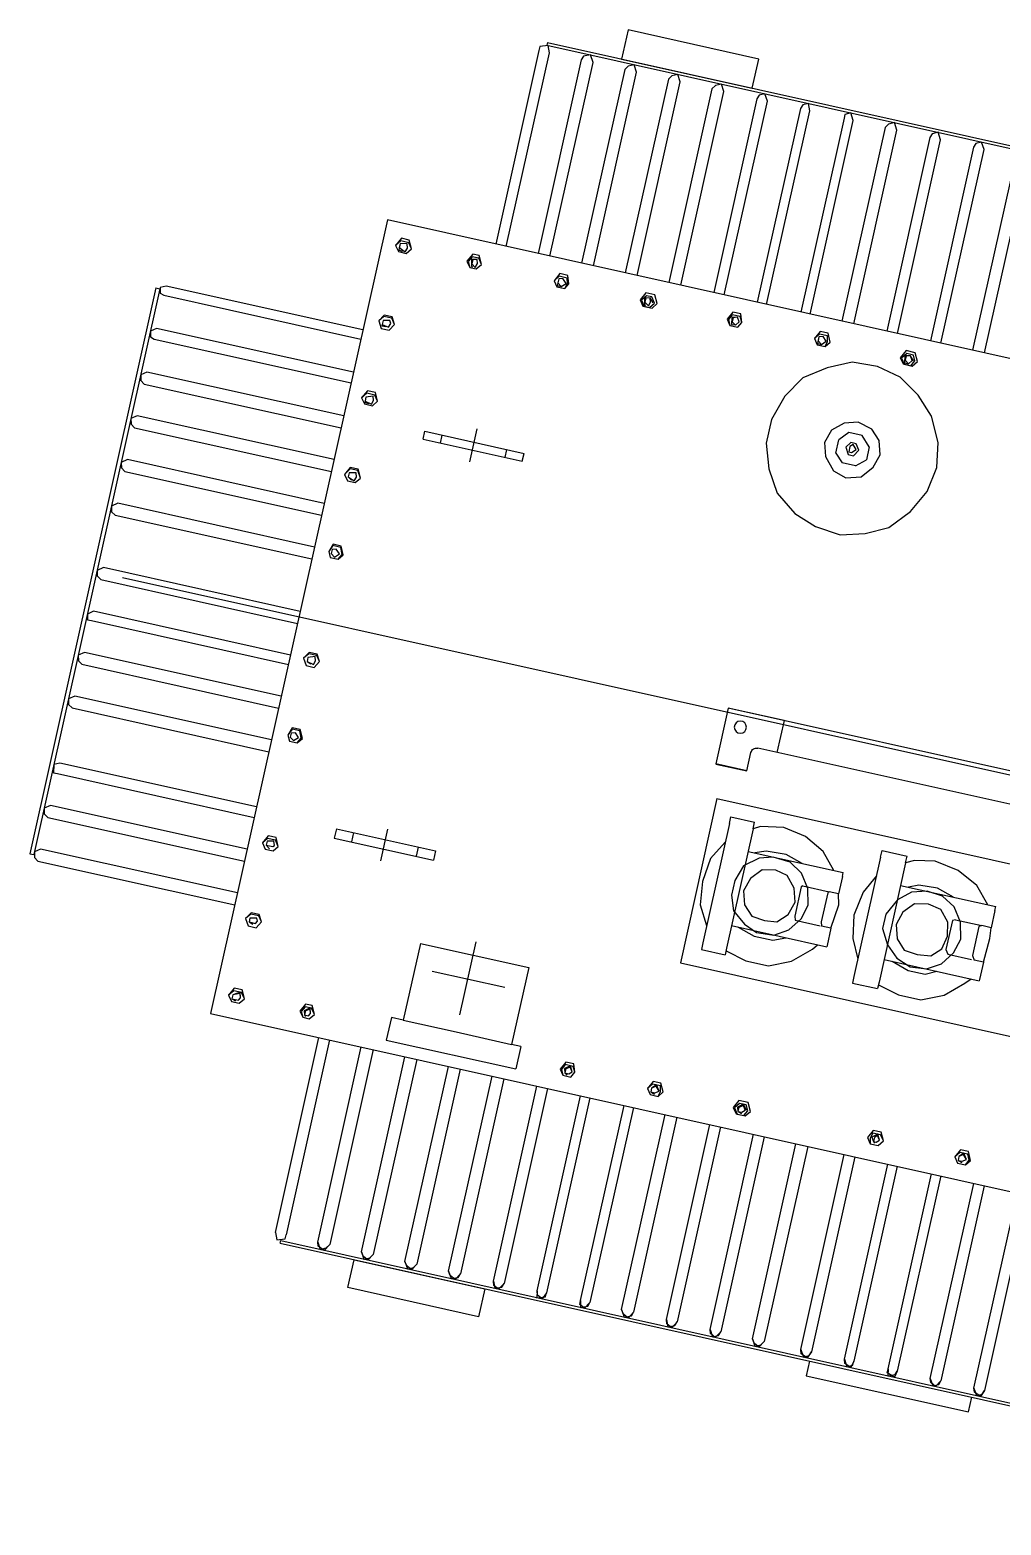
# Model space of a CAD drawing. Extents: x 5370511 to 5386565, y 1010429 to 1053793.
# Drawn here: x 5379775.049 to 5379775.904, y 1039452.362 to 1039453.679 of the extents above; entities that cross this region are included whole.
import ezdxf

# ---------------------------------------------------------------- set-up
doc = ezdxf.new("R2010")
doc.units = 0
doc.layers.get('0').update_dxf_attribs({"linetype": 'CONTINUOUS'})
doc.layers.add('ГП_сооружения', color=7, linetype='CONTINUOUS')
doc.layers.add('ЭС (тонкий)', color=7, linetype='CONTINUOUS', lineweight=25)

# ---------------------------------------------------------------- blocks, each defined once
blk = doc.blocks.new('A$C277B5DBA')
for p, q in [((0, 33.865), (0, -1.151)), ((-0.072, 10.954), (-0.072, 22.954)), ((-0.072, 22.954), (0.936, 22.954)), ((-0.072, 22.954), (0.936, 22.954)), ((-0.072, 22.954), (0.936, 22.954)), ((-0.072, 22.954), (0.936, 22.954)), ((-0.072, 22.954), (0.936, 22.954)), ((-0.072, 22.954), (0.936, 22.954)), ((-0.072, 21.946), (-0.072, 22.954)), ((-0.072, 22.954), (0.936, 22.954)), ((-0.072, 22.954), (0.936, 22.954)), ((-0.072, 22.954), (0.936, 22.954)), ((-0.072, 22.954), (0.936, 22.954)), ((-0.072, 22.954), (0.936, 22.954)), ((-0.072, 22.954), (0.936, 22.954)), ((0.936, 22.392), (0.936, 22.954)), ((0.938, 22.954), (0.938, 22.392)), ((0.936, 22.392), (0.604, 22.392)), ((0.504, 11.962), (0.504, 22.292)), ((-0.072, 21.946), (0.504, 21.946))]:
    blk.add_line(p, q)
for points in [[(-5.177, 34.233), (-5.129, 34.329)], [(-5.129, 34.329), (-5.034, 34.305)], [(-5.106, 34.4), (5.106, 34.4)], [(-5.106, 34.4), (-5.106, 34.329)], [(-5.106, 34.329), (5.106, 34.329)], [(-5.034, 34.305), (-5.01, 34.233)], [(-4.412, 34.233), (-4.341, 34.329)], [(-4.341, 34.329), (-4.245, 34.305)], [(-4.245, 34.305), (-4.221, 34.233)], [(-3.623, 34.233), (-3.552, 34.329)], [(-3.552, 34.329), (-3.456, 34.305)], [(-3.456, 34.305), (-3.408, 34.233)], [(-2.835, 34.233), (-2.763, 34.329)], [(-2.763, 34.329), (-2.667, 34.305)], [(-2.667, 34.305), (-2.619, 34.233)], [(-2.046, 34.233), (-1.974, 34.329)], [(-1.974, 34.329), (-1.878, 34.305)], [(-1.878, 34.305), (-1.83, 34.233)], [(-1.257, 34.233), (-1.185, 34.329)], [(-1.185, 34.329), (-1.089, 34.305)], [(-1.089, 34.305), (-1.042, 34.233)], [(-0.096, 34.233), (-0.024, 34.329)], [(-0.024, 34.329), (0.072, 34.305)], [(0.072, 34.305), (0.12, 34.233)], [(0.693, 34.233), (0.765, 34.329)], [(0.765, 34.329), (0.861, 34.305)], [(0.861, 34.305), (0.861, 34.233)], [(1.434, 34.233), (1.506, 34.329)], [(1.506, 34.329), (1.602, 34.305)], [(1.602, 34.305), (1.65, 34.233)], [(2.223, 34.233), (2.295, 34.329)], [(2.295, 34.329), (2.391, 34.305)], [(2.391, 34.305), (2.438, 34.233)], [(3.432, 34.233), (3.48, 34.329)], [(3.48, 34.329), (3.623, 34.305)], [(3.623, 34.305), (3.623, 34.233)], [(4.197, 34.233), (4.269, 34.329)], [(4.269, 34.329), (4.364, 34.305)], [(4.364, 34.305), (4.412, 34.233)], [(4.986, 34.233), (5.058, 34.329)], [(5.058, 34.329), (5.153, 34.305)], [(5.106, 34.4), (5.106, 34.329)], [(5.153, 34.305), (5.201, 34.233)], [(-5.177, 30.681), (-5.177, 34.233)], [(-5.01, 34.233), (-5.01, 30.681)], [(-4.412, 30.681), (-4.412, 34.233)], [(-4.221, 34.233), (-4.221, 30.681)], [(-3.623, 30.681), (-3.623, 34.233)], [(-3.408, 34.233), (-3.408, 30.681)], [(-2.835, 30.681), (-2.835, 34.233)], [(-2.619, 34.233), (-2.619, 30.681)], [(-2.046, 30.681), (-2.046, 34.233)], [(-1.83, 34.233), (-1.83, 30.681)], [(-1.257, 30.681), (-1.257, 34.233)], [(-1.042, 34.233), (-1.042, 30.681)], [(-0.096, 30.681), (-0.096, 34.233)], [(0.12, 34.233), (0.12, 30.681)], [(0.693, 30.681), (0.693, 34.233)], [(0.861, 34.233), (0.861, 30.681)], [(1.434, 30.681), (1.434, 34.233)], [(1.65, 34.233), (1.65, 30.681)], [(2.223, 30.681), (2.223, 34.233)], [(2.438, 34.233), (2.438, 30.681)], [(3.432, 30.681), (3.432, 34.233)], [(3.623, 34.233), (3.623, 30.681)], [(4.197, 30.681), (4.197, 34.233)], [(4.412, 34.233), (4.412, 30.681)], [(4.986, 30.681), (4.986, 34.233)], [(5.201, 34.233), (5.201, 30.681)], [(-7.161, 3.716), (-7.161, 30.681)], [(-7.161, 30.681), (7.161, 30.681)], [(7.161, 30.681), (7.161, 3.716)], [(-6.899, 30.371), (-6.755, 30.443)], [(-6.899, 30.228), (-6.899, 30.371)], [(-6.851, 30.371), (-6.755, 30.443)], [(-6.851, 30.228), (-6.851, 30.371)], [(-6.827, 30.252), (-6.803, 30.371)], [(-6.827, 30.252), (-6.803, 30.371)], [(-6.803, 30.371), (-6.731, 30.371)], [(-6.803, 30.371), (-6.683, 30.371)], [(-6.755, 30.443), (-6.659, 30.371)], [(-6.755, 30.443), (-6.659, 30.371)], [(-6.731, 30.371), (-6.683, 30.252)], [(-6.683, 30.371), (-6.683, 30.3)], [(-6.659, 30.371), (-6.659, 30.228)], [(-6.659, 30.371), (-6.659, 30.228)], [(-5.512, 30.371), (-5.392, 30.443)], [(-5.512, 30.228), (-5.512, 30.371)], [(-5.488, 30.371), (-5.392, 30.443)], [(-5.488, 30.228), (-5.488, 30.371)], [(-5.44, 30.252), (-5.416, 30.371)], [(-5.44, 30.252), (-5.416, 30.371)], [(-5.416, 30.371), (-5.345, 30.371)], [(-5.416, 30.371), (-5.321, 30.371)], [(-5.392, 30.443), (-5.273, 30.371)], [(-5.392, 30.443), (-5.273, 30.371)], [(-5.345, 30.371), (-5.321, 30.252)], [(-5.321, 30.371), (-5.321, 30.3)], [(-5.273, 30.371), (-5.273, 30.228)], [(-5.273, 30.371), (-5.273, 30.228)], [(-4.149, 30.371), (-4.006, 30.443)], [(-4.149, 30.228), (-4.149, 30.371)], [(-4.102, 30.371), (-4.006, 30.443)], [(-4.102, 30.228), (-4.102, 30.371)], [(-4.078, 30.252), (-4.03, 30.371)], [(-4.078, 30.252), (-4.03, 30.371)], [(-4.03, 30.371), (-3.958, 30.371)], [(-4.03, 30.371), (-3.934, 30.371)], [(-4.006, 30.443), (-3.91, 30.371)], [(-4.006, 30.443), (-3.91, 30.371)], [(-3.958, 30.371), (-3.934, 30.252)], [(-3.934, 30.371), (-3.934, 30.3)], [(-3.91, 30.371), (-3.91, 30.228)], [(-3.91, 30.371), (-3.91, 30.228)], [(-2.763, 30.371), (-2.619, 30.443)], [(-2.763, 30.228), (-2.763, 30.371)], [(-2.739, 30.371), (-2.619, 30.443)], [(-2.739, 30.228), (-2.739, 30.371)], [(-2.691, 30.252), (-2.667, 30.371)], [(-2.691, 30.252), (-2.667, 30.371)], [(-2.667, 30.371), (-2.595, 30.371)], [(-2.667, 30.371), (-2.595, 30.371)], [(-2.619, 30.443), (-2.524, 30.371)], [(-2.619, 30.443), (-2.524, 30.371)], [(-2.595, 30.371), (-2.548, 30.252)], [(-2.595, 30.371), (-2.548, 30.3)], [(-2.524, 30.371), (-2.524, 30.228)], [(-2.524, 30.371), (-2.524, 30.228)], [(-1.376, 30.371), (-1.233, 30.419)], [(-1.376, 30.228), (-1.376, 30.371)], [(-1.352, 30.371), (-1.233, 30.419)], [(-1.352, 30.228), (-1.352, 30.371)], [(-1.305, 30.3), (-1.281, 30.371)], [(-1.305, 30.3), (-1.281, 30.371)], [(-1.233, 30.228), (-1.305, 30.3)], [(-1.233, 30.228), (-1.305, 30.3)], [(-1.281, 30.371), (-1.209, 30.371)], [(-1.281, 30.371), (-1.209, 30.371)], [(-1.233, 30.419), (-1.137, 30.371)], [(-1.233, 30.419), (-1.137, 30.371)], [(-1.161, 30.3), (-1.233, 30.228)], [(-1.209, 30.371), (-1.161, 30.3)], [(-1.209, 30.371), (-1.161, 30.3)], [(-1.137, 30.371), (-1.137, 30.228)], [(-1.137, 30.371), (-1.137, 30.228)], [(0.574, 30.371), (0.693, 30.443)], [(0.574, 30.228), (0.574, 30.371)], [(0.598, 30.371), (0.693, 30.443)], [(0.598, 30.228), (0.598, 30.371)], [(0.622, 30.252), (0.669, 30.371)], [(0.622, 30.252), (0.669, 30.371)], [(0.669, 30.371), (0.741, 30.371)], [(0.669, 30.371), (0.741, 30.371)], [(0.693, 30.443), (0.813, 30.371)], [(0.693, 30.443), (0.813, 30.371)], [(0.741, 30.371), (0.765, 30.252)], [(0.741, 30.371), (0.765, 30.3)], [(0.813, 30.371), (0.813, 30.228)], [(0.813, 30.371), (0.813, 30.228)], [(1.936, 30.371), (2.08, 30.419)], [(1.936, 30.228), (1.936, 30.371)], [(1.96, 30.371), (2.08, 30.419)], [(1.96, 30.228), (1.96, 30.371)], [(2.008, 30.3), (2.032, 30.371)], [(2.008, 30.3), (2.032, 30.371)], [(2.08, 30.228), (2.008, 30.3)], [(2.08, 30.228), (2.008, 30.3)], [(2.032, 30.371), (2.104, 30.371)], [(2.032, 30.371), (2.104, 30.371)], [(2.08, 30.419), (2.175, 30.371)], [(2.08, 30.419), (2.175, 30.371)], [(2.152, 30.3), (2.08, 30.228)], [(2.104, 30.371), (2.152, 30.3)], [(2.104, 30.371), (2.152, 30.3)], [(2.175, 30.371), (2.175, 30.228)], [(2.175, 30.371), (2.175, 30.228)], [(3.886, 30.371), (4.03, 30.443)], [(3.886, 30.228), (3.886, 30.371)], [(3.934, 30.371), (4.03, 30.443)], [(3.934, 30.228), (3.934, 30.371)], [(3.958, 30.252), (3.982, 30.371)], [(3.958, 30.252), (3.982, 30.371)], [(3.982, 30.371), (4.054, 30.371)], [(3.982, 30.371), (4.054, 30.371)], [(4.03, 30.443), (4.125, 30.371)], [(4.03, 30.443), (4.125, 30.371)], [(4.054, 30.371), (4.054, 30.252)], [(4.054, 30.371), (4.102, 30.3)], [(4.125, 30.371), (4.125, 30.228)], [(4.125, 30.371), (4.125, 30.228)], [(5.273, 30.371), (5.392, 30.443)], [(5.273, 30.228), (5.273, 30.371)], [(5.297, 30.371), (5.392, 30.443)], [(5.297, 30.228), (5.297, 30.371)], [(5.345, 30.252), (5.369, 30.371)], [(5.345, 30.252), (5.369, 30.371)], [(5.369, 30.371), (5.44, 30.371)], [(5.369, 30.371), (5.44, 30.371)], [(5.392, 30.443), (5.512, 30.371)], [(5.392, 30.443), (5.512, 30.371)], [(5.44, 30.371), (5.44, 30.252)], [(5.44, 30.371), (5.464, 30.3)], [(5.512, 30.371), (5.512, 30.228)], [(5.512, 30.371), (5.512, 30.228)], [(6.636, 30.371), (6.779, 30.443)], [(6.636, 30.228), (6.636, 30.371)], [(6.683, 30.371), (6.779, 30.443)], [(6.683, 30.228), (6.683, 30.371)], [(6.683, 30.252), (6.755, 30.371)], [(6.707, 30.252), (6.755, 30.371)], [(6.755, 30.371), (6.827, 30.371)], [(6.755, 30.371), (6.827, 30.371)], [(6.779, 30.443), (6.875, 30.371)], [(6.779, 30.443), (6.875, 30.371)], [(6.827, 30.371), (6.827, 30.252)], [(6.827, 30.371), (6.851, 30.3)], [(6.875, 30.371), (6.875, 30.228)], [(6.875, 30.371), (6.875, 30.228)], [(-6.755, 30.157), (-6.899, 30.228)], [(-6.755, 30.157), (-6.851, 30.228)], [(-6.755, 30.228), (-6.827, 30.252)], [(-6.755, 30.228), (-6.827, 30.252)], [(-6.683, 30.252), (-6.755, 30.228)], [(-6.659, 30.228), (-6.755, 30.157)], [(-6.659, 30.228), (-6.755, 30.157)], [(-5.392, 30.157), (-5.512, 30.228)], [(-5.392, 30.157), (-5.488, 30.228)], [(-5.392, 30.228), (-5.44, 30.252)], [(-5.392, 30.228), (-5.44, 30.252)], [(-5.321, 30.252), (-5.392, 30.228)], [(-5.273, 30.228), (-5.392, 30.157)], [(-5.273, 30.228), (-5.392, 30.157)], [(-4.006, 30.157), (-4.149, 30.228)], [(-4.006, 30.157), (-4.102, 30.228)], [(-4.006, 30.228), (-4.078, 30.252)], [(-4.006, 30.228), (-4.078, 30.252)], [(-3.934, 30.252), (-4.006, 30.228)], [(-3.91, 30.228), (-4.006, 30.157)], [(-3.91, 30.228), (-4.006, 30.157)], [(-2.619, 30.157), (-2.763, 30.228)], [(-2.619, 30.157), (-2.739, 30.228)], [(-2.619, 30.228), (-2.691, 30.252)], [(-2.619, 30.228), (-2.691, 30.252)], [(-2.548, 30.252), (-2.619, 30.228)], [(-2.524, 30.228), (-2.619, 30.157)], [(-2.524, 30.228), (-2.619, 30.157)], [(-1.233, 30.157), (-1.376, 30.228)], [(-1.233, 30.18), (-1.352, 30.228)], [(-1.137, 30.228), (-1.233, 30.18)], [(-1.137, 30.228), (-1.233, 30.157)], [(0.693, 30.157), (0.574, 30.228)], [(0.693, 30.157), (0.598, 30.228)], [(0.693, 30.228), (0.622, 30.252)], [(0.693, 30.228), (0.622, 30.252)], [(0.765, 30.252), (0.693, 30.228)], [(0.813, 30.228), (0.693, 30.157)], [(0.813, 30.228), (0.693, 30.157)], [(2.08, 30.157), (1.936, 30.228)], [(2.08, 30.18), (1.96, 30.228)], [(2.175, 30.228), (2.08, 30.18)], [(2.175, 30.228), (2.08, 30.157)], [(4.03, 30.157), (3.886, 30.228)], [(4.03, 30.157), (3.934, 30.228)], [(4.03, 30.228), (3.958, 30.252)], [(4.03, 30.228), (3.958, 30.252)], [(4.054, 30.252), (4.03, 30.228)], [(4.125, 30.228), (4.03, 30.157)], [(4.125, 30.228), (4.03, 30.157)], [(5.392, 30.157), (5.273, 30.228)], [(5.392, 30.157), (5.297, 30.228)], [(5.392, 30.228), (5.345, 30.252)], [(5.392, 30.228), (5.345, 30.252)], [(5.44, 30.252), (5.392, 30.228)], [(5.512, 30.228), (5.392, 30.157)], [(5.512, 30.228), (5.392, 30.157)], [(6.779, 30.157), (6.636, 30.228)], [(6.779, 30.228), (6.683, 30.252)], [(6.779, 30.157), (6.683, 30.228)], [(6.779, 30.228), (6.707, 30.252)], [(6.827, 30.252), (6.779, 30.228)], [(6.875, 30.228), (6.779, 30.157)], [(6.875, 30.228), (6.779, 30.157)], [(-6.899, 29.084), (-6.755, 29.156)], [(-6.899, 28.965), (-6.899, 29.084)], [(-6.851, 29.084), (-6.755, 29.132)], [(-6.851, 28.965), (-6.851, 29.084)], [(-6.827, 28.989), (-6.803, 29.084)], [(-6.827, 28.989), (-6.803, 29.06)], [(-6.755, 28.965), (-6.827, 28.989)], [(-6.755, 28.965), (-6.827, 28.989)], [(-6.803, 29.084), (-6.683, 29.06)], [(-6.803, 29.06), (-6.731, 29.06)], [(-6.755, 29.156), (-6.659, 29.084)], [(-6.755, 29.132), (-6.659, 29.084)], [(-6.683, 28.989), (-6.755, 28.965)], [(-6.731, 29.06), (-6.683, 28.989)], [(-6.683, 29.06), (-6.683, 29.036)], [(-6.659, 29.084), (-6.659, 28.965)], [(-6.659, 29.084), (-6.659, 28.965)], [(-3.671, 29.227), (-3.671, 27.439)], [(-3.528, 29.227), (-3.671, 29.227)], [(-3.528, 29.227), (-3.528, 27.439)], [(3.504, 29.227), (3.504, 27.439)], [(3.504, 29.227), (3.671, 29.227)], [(3.671, 29.227), (3.671, 27.439)], [(6.636, 29.084), (6.779, 29.156)], [(6.636, 28.965), (6.636, 29.084)], [(6.683, 29.084), (6.779, 29.132)], [(6.683, 28.965), (6.683, 29.084)], [(6.683, 28.989), (6.755, 29.084)], [(6.779, 28.965), (6.683, 28.989)], [(6.707, 28.989), (6.755, 29.06)], [(6.779, 28.965), (6.707, 28.989)], [(6.755, 29.084), (6.827, 29.06)], [(6.755, 29.06), (6.827, 29.06)], [(6.779, 29.156), (6.875, 29.084)], [(6.779, 29.132), (6.875, 29.084)], [(6.827, 28.989), (6.779, 28.965)], [(6.827, 29.06), (6.827, 28.989)], [(6.827, 29.06), (6.851, 29.036)], [(6.875, 29.084), (6.875, 28.965)], [(6.875, 29.084), (6.875, 28.965)], [(-10.776, 28.584), (-10.728, 28.727)], [(-10.728, 28.727), (-10.657, 28.727)], [(-10.657, 28.727), (-7.161, 28.727)], [(-6.755, 28.893), (-6.899, 28.965)], [(-6.755, 28.893), (-6.851, 28.965)], [(-6.659, 28.965), (-6.755, 28.893)], [(-6.659, 28.965), (-6.755, 28.893)], [(-3.528, 28.917), (-3.671, 28.917)], [(3.504, 28.917), (3.671, 28.917)], [(6.779, 28.893), (6.636, 28.965)], [(6.779, 28.893), (6.683, 28.965)], [(6.875, 28.965), (6.779, 28.893)], [(6.875, 28.965), (6.779, 28.893)], [(10.681, 28.727), (7.161, 28.727)], [(10.681, 28.727), (10.8, 28.679)], [(-10.824, 28.607), (-10.824, 5.766)], [(-10.824, 28.607), (-10.776, 28.607)], [(-10.776, 28.607), (-10.776, 5.766)], [(-10.657, 28.536), (-10.776, 28.584)], [(-7.161, 28.536), (-10.657, 28.536)], [(7.161, 28.536), (10.681, 28.536)], [(10.752, 28.536), (10.681, 28.536)], [(10.8, 28.679), (10.752, 28.536)], [(10.8, 28.607), (10.8, 5.766)], [(10.848, 28.607), (10.8, 28.607)], [(10.848, 28.607), (10.848, 5.766)], [(-3.91, 28.345), (-3.313, 28.345)], [(3.313, 28.345), (3.886, 28.345)], [(-10.776, 27.821), (-10.728, 27.94)], [(-10.728, 27.94), (-10.657, 27.964)], [(-10.657, 27.964), (-7.161, 27.964)], [(10.681, 27.964), (7.161, 27.964)], [(10.681, 27.964), (10.8, 27.892)], [(10.752, 27.94), (10.681, 27.964)], [(10.8, 27.821), (10.752, 27.94)], [(-10.657, 27.749), (-10.776, 27.821)], [(-7.161, 27.749), (-10.657, 27.749)], [(-3.528, 27.749), (-3.671, 27.749)], [(3.504, 27.749), (3.671, 27.749)], [(7.161, 27.749), (10.681, 27.749)], [(10.681, 27.749), (10.8, 27.821)], [(10.752, 27.797), (10.681, 27.749)], [(10.8, 27.892), (10.752, 27.797)], [(-6.899, 27.511), (-6.755, 27.582)], [(-6.899, 27.368), (-6.899, 27.511)], [(-6.851, 27.511), (-6.755, 27.582)], [(-6.851, 27.368), (-6.851, 27.511)], [(-6.827, 27.439), (-6.803, 27.511)], [(-6.827, 27.439), (-6.803, 27.511)], [(-6.755, 27.368), (-6.827, 27.439)], [(-6.755, 27.368), (-6.827, 27.439)], [(-6.803, 27.511), (-6.731, 27.511)], [(-6.803, 27.511), (-6.683, 27.511)], [(-6.755, 27.582), (-6.659, 27.511)], [(-6.755, 27.582), (-6.659, 27.511)], [(-6.683, 27.439), (-6.755, 27.368)], [(-6.731, 27.511), (-6.683, 27.439)], [(-6.683, 27.511), (-6.683, 27.439)], [(-6.659, 27.511), (-6.659, 27.368)], [(-6.659, 27.511), (-6.659, 27.368)], [(-3.528, 27.439), (-3.671, 27.439)], [(3.504, 27.439), (3.671, 27.439)], [(6.54, 27.344), (6.54, 27.559)], [(6.54, 27.559), (6.946, 27.559)], [(6.946, 27.559), (6.946, 25.223)], [(-11.35, 24.913), (-11.35, 27.273)], [(-11.35, 27.273), (-10.824, 27.273)], [(-10.824, 27.273), (-10.824, 24.913)], [(-10.728, 27.13), (-10.657, 27.177)], [(-10.657, 27.177), (-7.161, 27.177)], [(-6.755, 27.32), (-6.899, 27.368)], [(-6.755, 27.344), (-6.851, 27.368)], [(-6.659, 27.368), (-6.755, 27.344)], [(-6.659, 27.368), (-6.755, 27.32)], [(5.153, 27.344), (6.54, 27.344)], [(5.153, 27.344), (5.153, 26.391)], [(6.54, 27.344), (6.54, 26.391)], [(10.681, 27.177), (7.161, 27.177)], [(10.681, 27.177), (10.8, 27.106)], [(10.752, 27.13), (10.681, 27.177)], [(10.848, 27.273), (10.848, 24.913)], [(11.35, 27.273), (10.848, 27.273)], [(11.35, 24.913), (11.35, 27.273)], [(-10.776, 27.034), (-10.728, 27.13)], [(-10.657, 26.963), (-10.776, 27.034)], [(-7.161, 26.963), (-10.657, 26.963)], [(5.584, 27.034), (5.584, 25.723)], [(7.161, 26.963), (10.681, 26.963)], [(10.681, 26.963), (10.8, 27.034)], [(10.752, 27.01), (10.681, 26.963)], [(10.8, 27.034), (10.752, 27.13)], [(10.8, 27.106), (10.752, 27.01)], [(-10.776, 26.248), (-10.728, 26.343)], [(-10.728, 26.343), (-10.657, 26.391)], [(-10.657, 26.391), (-7.161, 26.391)], [(6.229, 26.391), (4.914, 26.391)], [(5.153, 26.391), (5.153, 25.39)], [(6.54, 26.391), (6.54, 25.39)], [(10.681, 26.391), (7.161, 26.391)], [(10.681, 26.391), (10.8, 26.319)], [(10.752, 26.343), (10.681, 26.391)], [(10.8, 26.248), (10.752, 26.343)], [(-10.657, 26.176), (-10.776, 26.248)], [(-7.161, 26.176), (-10.657, 26.176)], [(7.161, 26.176), (10.681, 26.176)], [(10.681, 26.176), (10.8, 26.248)], [(10.752, 26.224), (10.681, 26.176)], [(10.8, 26.319), (10.752, 26.224)], [(-6.899, 25.962), (-6.755, 26.033)], [(-6.899, 25.795), (-6.899, 25.962)], [(-6.851, 25.938), (-6.755, 26.009)], [(-6.851, 25.843), (-6.851, 25.938)], [(-6.755, 25.771), (-6.851, 25.843)], [(-6.827, 25.866), (-6.803, 25.962)], [(-6.827, 25.866), (-6.803, 25.938)], [(-6.755, 25.843), (-6.827, 25.866)], [(-6.755, 25.795), (-6.827, 25.866)], [(-6.803, 25.962), (-6.683, 25.938)], [(-6.803, 25.938), (-6.731, 25.938)], [(-6.755, 26.033), (-6.659, 25.962)], [(-6.755, 26.009), (-6.659, 25.938)], [(-6.683, 25.866), (-6.755, 25.843)], [(-6.659, 25.843), (-6.755, 25.771)], [(-6.731, 25.938), (-6.683, 25.866)], [(-6.683, 25.938), (-6.683, 25.914)], [(-6.659, 25.962), (-6.659, 25.795)], [(-6.659, 25.938), (-6.659, 25.843)], [(-10.776, 25.461), (-10.728, 25.557)], [(-10.728, 25.557), (-10.657, 25.604)], [(-10.657, 25.604), (-7.161, 25.604)], [(-6.755, 25.723), (-6.899, 25.795)], [(-6.659, 25.795), (-6.755, 25.723)], [(10.681, 25.604), (7.161, 25.604)], [(10.681, 25.604), (10.8, 25.533)], [(10.752, 25.557), (10.681, 25.604)], [(10.8, 25.461), (10.752, 25.557)], [(-10.657, 25.39), (-10.776, 25.461)], [(-7.161, 25.39), (-10.657, 25.39)], [(5.153, 25.39), (6.54, 25.39)], [(6.54, 25.223), (6.54, 25.39)], [(7.161, 25.39), (10.681, 25.39)], [(10.681, 25.39), (10.8, 25.461)], [(10.752, 25.414), (10.681, 25.39)], [(10.8, 25.533), (10.752, 25.414)], [(6.54, 25.223), (6.946, 25.223)], [(-10.824, 24.913), (-11.35, 24.913)], [(-10.776, 24.675), (-10.728, 24.77)], [(-10.728, 24.77), (-10.657, 24.794)], [(-10.657, 24.794), (-7.161, 24.794)], [(10.681, 24.794), (7.161, 24.794)], [(10.681, 24.794), (10.8, 24.746)], [(10.752, 24.77), (10.681, 24.794)], [(10.8, 24.675), (10.752, 24.77)], [(10.848, 24.913), (11.35, 24.913)], [(-10.657, 24.603), (-10.776, 24.675)], [(-7.161, 24.603), (-10.657, 24.603)], [(7.161, 24.603), (10.681, 24.603)], [(10.681, 24.603), (10.8, 24.675)], [(10.752, 24.627), (10.681, 24.603)], [(10.8, 24.746), (10.752, 24.627)], [(-6.899, 24.389), (-6.755, 24.46)], [(-6.899, 24.246), (-6.899, 24.389)], [(-6.755, 24.198), (-6.899, 24.246)], [(-6.851, 24.389), (-6.755, 24.436)], [(-6.851, 24.246), (-6.851, 24.389)], [(-6.755, 24.198), (-6.851, 24.246)], [(-6.827, 24.293), (-6.803, 24.389)], [(-6.827, 24.293), (-6.803, 24.365)], [(-6.755, 24.246), (-6.827, 24.293)], [(-6.755, 24.246), (-6.827, 24.293)], [(-6.803, 24.389), (-6.683, 24.365)], [(-6.803, 24.365), (-6.731, 24.365)], [(-6.755, 24.46), (-6.659, 24.389)], [(-6.755, 24.436), (-6.659, 24.389)], [(-6.683, 24.293), (-6.755, 24.246)], [(-6.659, 24.246), (-6.755, 24.198)], [(-6.659, 24.246), (-6.755, 24.198)], [(-6.731, 24.365), (-6.683, 24.293)], [(-6.683, 24.365), (-6.683, 24.317)], [(-6.659, 24.389), (-6.659, 24.246)], [(-6.659, 24.389), (-6.659, 24.246)], [(6.636, 24.389), (6.779, 24.46)], [(6.636, 24.246), (6.636, 24.389)], [(6.779, 24.198), (6.636, 24.246)], [(6.683, 24.389), (6.779, 24.436)], [(6.683, 24.246), (6.683, 24.389)], [(6.683, 24.293), (6.755, 24.389)], [(6.779, 24.246), (6.683, 24.293)], [(6.779, 24.198), (6.683, 24.246)], [(6.707, 24.293), (6.755, 24.365)], [(6.779, 24.246), (6.707, 24.293)], [(6.755, 24.389), (6.827, 24.365)], [(6.755, 24.365), (6.827, 24.365)], [(6.779, 24.46), (6.875, 24.389)], [(6.779, 24.436), (6.875, 24.389)], [(6.827, 24.293), (6.779, 24.246)], [(6.875, 24.246), (6.779, 24.198)], [(6.875, 24.246), (6.779, 24.198)], [(6.827, 24.365), (6.827, 24.293)], [(6.827, 24.365), (6.851, 24.317)], [(6.875, 24.389), (6.875, 24.246)], [(6.875, 24.389), (6.875, 24.246)], [(-10.776, 23.888), (-10.728, 23.983)], [(-10.728, 23.983), (-10.657, 24.007)], [(-10.657, 24.007), (-7.161, 24.007)], [(10.681, 24.007), (7.161, 24.007)], [(10.681, 24.007), (10.8, 23.983)], [(10.752, 23.983), (10.681, 24.007)], [(10.8, 23.983), (10.752, 23.84)], [(10.8, 23.888), (10.752, 23.983)], [(-10.657, 23.84), (-10.776, 23.888)], [(-7.161, 23.84), (-10.657, 23.84)], [(7.161, 23.84), (10.681, 23.84)], [(10.681, 23.84), (10.8, 23.888)], [(10.752, 23.84), (10.681, 23.84)], [(-10.776, 23.125), (-10.728, 23.221)], [(-10.728, 23.221), (-10.657, 23.221)], [(-10.657, 23.221), (-7.161, 23.221)], [(-5.655, 23.173), (-5.201, 23.316)], [(-5.201, 23.316), (-4.771, 23.316)], [(-4.771, 23.316), (-4.341, 23.173)], [(10.681, 23.221), (7.161, 23.221)], [(10.681, 23.221), (10.8, 23.197)], [(10.752, 23.221), (10.681, 23.221)], [(10.8, 23.125), (10.752, 23.221)], [(10.8, 23.197), (10.752, 23.078)], [(-10.657, 23.054), (-10.776, 23.125)], [(-7.161, 23.054), (-10.657, 23.054)], [(-6.301, 22.553), (-6.038, 22.935)], [(-6.038, 22.935), (-5.655, 23.173)], [(-4.341, 23.173), (-3.958, 22.935)], [(-3.958, 22.935), (-3.671, 22.553)], [(7.161, 23.054), (10.681, 23.054)], [(10.681, 23.054), (10.8, 23.125)], [(10.752, 23.078), (10.681, 23.054)], [(-6.899, 22.816), (-6.755, 22.887)], [(-6.899, 22.673), (-6.899, 22.816)], [(-6.755, 22.601), (-6.899, 22.673)], [(-6.851, 22.816), (-6.755, 22.887)], [(-6.851, 22.673), (-6.851, 22.816)], [(-6.755, 22.649), (-6.851, 22.673)], [(-6.827, 22.744), (-6.803, 22.816)], [(-6.827, 22.744), (-6.803, 22.816)], [(-6.755, 22.673), (-6.827, 22.744)], [(-6.755, 22.673), (-6.827, 22.744)], [(-6.803, 22.816), (-6.731, 22.816)], [(-6.803, 22.816), (-6.683, 22.816)], [(-6.755, 22.887), (-6.659, 22.816)], [(-6.755, 22.887), (-6.659, 22.816)], [(-6.683, 22.744), (-6.755, 22.673)], [(-6.659, 22.673), (-6.755, 22.649)], [(-6.659, 22.673), (-6.755, 22.601)], [(-6.731, 22.816), (-6.683, 22.744)], [(-6.683, 22.816), (-6.683, 22.744)], [(-6.659, 22.816), (-6.659, 22.673)], [(-6.659, 22.816), (-6.659, 22.673)], [(1.528, 22.801), (4.492, 22.801)], [(1.528, 22.801), (1.528, 11.599)], [(2.245, 22.491), (2.58, 22.682)], [(2.58, 22.682), (3.01, 22.729)], [(3.01, 22.729), (3.416, 22.682)], [(3.416, 22.682), (3.751, 22.491)], [(4.492, 22.801), (4.492, 11.599)], [(6.636, 22.816), (6.779, 22.887)], [(6.636, 22.673), (6.636, 22.816)], [(6.779, 22.601), (6.636, 22.673)], [(6.683, 22.816), (6.779, 22.887)], [(6.683, 22.673), (6.683, 22.816)], [(6.683, 22.744), (6.755, 22.816)], [(6.779, 22.673), (6.683, 22.744)], [(6.779, 22.649), (6.683, 22.673)], [(6.707, 22.744), (6.755, 22.816)], [(6.779, 22.673), (6.707, 22.744)], [(6.755, 22.816), (6.827, 22.816)], [(6.755, 22.816), (6.827, 22.816)], [(6.779, 22.887), (6.875, 22.816)], [(6.779, 22.887), (6.875, 22.816)], [(6.827, 22.744), (6.779, 22.673)], [(6.875, 22.673), (6.779, 22.649)], [(6.875, 22.673), (6.779, 22.601)], [(6.827, 22.816), (6.827, 22.744)], [(6.827, 22.816), (6.851, 22.744)], [(6.875, 22.816), (6.875, 22.673)], [(6.875, 22.816), (6.875, 22.673)], [(-10.776, 22.339), (-10.728, 22.434)], [(-10.728, 22.434), (-10.657, 22.482)], [(-10.657, 22.482), (-7.161, 22.482)], [(-6.492, 22.148), (-6.301, 22.553)], [(-3.671, 22.553), (-3.528, 22.148)], [(1.91, 22.491), (1.791, 22.491)], [(1.791, 22.491), (1.791, 22.062)], [(1.91, 22.491), (4.062, 22.491)], [(4.062, 22.491), (4.181, 22.491)], [(4.181, 22.491), (4.181, 22.062)], [(10.681, 22.482), (7.161, 22.482)], [(10.681, 22.482), (10.8, 22.41)], [(10.752, 22.434), (10.681, 22.482)], [(10.8, 22.339), (10.752, 22.434)], [(10.8, 22.41), (10.752, 22.291)], [(-10.657, 22.267), (-10.776, 22.339)], [(-7.161, 22.267), (-10.657, 22.267)], [(-6.516, 21.695), (-6.492, 22.148)], [(-5.416, 22.053), (-5.249, 22.244)], [(-5.249, 22.244), (-5.01, 22.315)], [(-5.01, 22.315), (-4.771, 22.244)], [(-4.771, 22.244), (-4.556, 22.053)], [(-3.528, 22.148), (-3.48, 21.695)], [(2.58, 22.086), (2.867, 22.181)], [(2.867, 22.181), (3.13, 22.181)], [(3.13, 22.181), (3.393, 22.086)], [(7.161, 22.267), (10.681, 22.267)], [(10.681, 22.267), (10.8, 22.339)], [(10.752, 22.291), (10.681, 22.267)], [(-5.488, 21.815), (-5.416, 22.053)], [(-5.273, 21.934), (-5.106, 22.077)], [(-5.273, 21.695), (-5.273, 21.934)], [(-4.867, 22.077), (-5.106, 22.077)], [(-5.106, 21.862), (-5.01, 21.934)], [(-5.01, 21.934), (-4.89, 21.862)], [(-4.867, 22.077), (-4.723, 21.934)], [(-4.723, 21.695), (-4.723, 21.934)], [(-4.556, 22.053), (-4.484, 21.815)], [(1.767, 21.538), (1.839, 21.943)], [(1.91, 22.062), (1.791, 22.062)], [(1.839, 21.943), (1.91, 22.062)], [(1.91, 22.062), (4.062, 22.062)], [(2.245, 21.752), (2.317, 21.943)], [(2.317, 22.062), (2.317, 20.346)], [(2.389, 21.847), (2.58, 22.086)], [(2.58, 21.752), (2.771, 21.919)], [(2.771, 21.919), (3.01, 21.99)], [(3.01, 21.99), (3.249, 21.919)], [(3.249, 21.919), (3.416, 21.752)], [(3.393, 22.086), (3.584, 21.847)], [(3.656, 22.062), (3.656, 20.346)], [(3.656, 21.943), (3.751, 21.633)], [(4.062, 22.062), (4.181, 22.062)], [(4.11, 22.062), (4.205, 21.681)], [(-10.776, 21.552), (-10.728, 21.648)], [(-10.728, 21.648), (-10.657, 21.672)], [(-10.657, 21.672), (-7.161, 21.672)], [(-6.42, 21.266), (-6.516, 21.695)], [(-5.416, 21.552), (-5.488, 21.815)], [(-5.106, 21.529), (-5.273, 21.695)], [(-5.106, 21.767), (-5.106, 21.862)], [(-5.01, 21.695), (-5.106, 21.767)], [(-5.082, 21.815), (-5.034, 21.862)], [(-5.01, 21.743), (-5.082, 21.815)], [(-5.034, 21.862), (-4.938, 21.862)], [(-4.938, 21.815), (-5.01, 21.743)], [(-4.89, 21.767), (-5.01, 21.695)], [(-4.938, 21.862), (-4.938, 21.815)], [(-4.89, 21.862), (-4.89, 21.767)], [(-4.723, 21.695), (-4.867, 21.529)], [(-4.484, 21.815), (-4.556, 21.552)], [(-3.48, 21.695), (-3.6, 21.266)], [(2.221, 21.395), (2.245, 21.752)], [(2.317, 21.609), (2.389, 21.847)], [(2.341, 21.299), (2.317, 21.609)], [(2.532, 21.514), (2.58, 21.752)], [(3.416, 21.752), (3.44, 21.514)], [(3.584, 21.847), (3.679, 21.609)], [(3.679, 21.609), (3.656, 21.299)], [(3.751, 21.633), (3.751, 21.299)], [(4.205, 21.681), (4.205, 21.275)], [(10.681, 21.672), (7.161, 21.672)], [(10.681, 21.672), (10.8, 21.624)], [(10.752, 21.648), (10.681, 21.672)], [(10.8, 21.552), (10.752, 21.648)], [(10.8, 21.624), (10.752, 21.505)], [(-10.657, 21.481), (-10.776, 21.552)], [(-7.161, 21.481), (-10.657, 21.481)], [(-6.899, 21.266), (-6.755, 21.338)], [(-6.755, 21.338), (-6.659, 21.266)], [(-5.249, 21.386), (-5.416, 21.552)], [(-5.01, 21.314), (-5.249, 21.386)], [(-5.106, 21.529), (-4.867, 21.529)], [(-4.771, 21.386), (-5.01, 21.314)], [(-4.556, 21.552), (-4.771, 21.386)], [(1.839, 21.132), (1.767, 21.538)], [(2.317, 21.085), (2.221, 21.395)], [(2.58, 21.299), (2.532, 21.514)], [(3.44, 21.514), (3.416, 21.299)], [(6.636, 21.266), (6.779, 21.338)], [(6.779, 21.338), (6.875, 21.266)], [(7.161, 21.481), (10.681, 21.481)], [(10.681, 21.481), (10.8, 21.552)], [(10.752, 21.505), (10.681, 21.481)], [(-6.899, 21.099), (-6.899, 21.266)], [(-6.755, 21.028), (-6.899, 21.099)], [(-6.851, 21.243), (-6.755, 21.314)], [(-6.851, 21.123), (-6.851, 21.243)], [(-6.755, 21.076), (-6.851, 21.123)], [(-6.827, 21.171), (-6.803, 21.266)], [(-6.827, 21.171), (-6.803, 21.243)], [(-6.755, 21.123), (-6.827, 21.171)], [(-6.755, 21.099), (-6.827, 21.171)], [(-6.803, 21.266), (-6.683, 21.243)], [(-6.803, 21.243), (-6.731, 21.243)], [(-6.755, 21.314), (-6.659, 21.243)], [(-6.683, 21.171), (-6.755, 21.123)], [(-6.659, 21.123), (-6.755, 21.076)], [(-6.659, 21.099), (-6.755, 21.028)], [(-6.731, 21.243), (-6.683, 21.171)], [(-6.683, 21.243), (-6.683, 21.171)], [(-6.659, 21.266), (-6.659, 21.099)], [(-6.659, 21.243), (-6.659, 21.123)], [(-6.181, 20.885), (-6.42, 21.266)], [(-3.6, 21.266), (-3.791, 20.885)], [(2.03, 20.775), (1.839, 21.132)], [(2.484, 21.061), (2.341, 21.299)], [(2.771, 21.132), (2.58, 21.299)], [(3.01, 21.061), (2.771, 21.132)], [(3.249, 21.132), (3.01, 21.061)], [(3.416, 21.299), (3.249, 21.132)], [(3.656, 21.299), (3.512, 21.061)], [(3.751, 21.299), (3.656, 21.085)], [(4.205, 21.275), (4.038, 20.894)], [(6.636, 21.099), (6.636, 21.266)], [(6.779, 21.028), (6.636, 21.099)], [(6.683, 21.243), (6.779, 21.314)], [(6.683, 21.171), (6.755, 21.266)], [(6.683, 21.123), (6.683, 21.243)], [(6.779, 21.099), (6.683, 21.171)], [(6.779, 21.076), (6.683, 21.123)], [(6.707, 21.171), (6.755, 21.243)], [(6.779, 21.123), (6.707, 21.171)], [(6.755, 21.266), (6.827, 21.243)], [(6.755, 21.243), (6.827, 21.243)], [(6.779, 21.314), (6.875, 21.243)], [(6.827, 21.171), (6.779, 21.123)], [(6.875, 21.123), (6.779, 21.076)], [(6.875, 21.099), (6.779, 21.028)], [(6.827, 21.243), (6.827, 21.171)], [(6.827, 21.243), (6.851, 21.171)], [(6.875, 21.266), (6.875, 21.099)], [(6.875, 21.243), (6.875, 21.123)], [(-10.776, 20.766), (-10.728, 20.861)], [(-10.728, 20.861), (-10.657, 20.885)], [(-10.657, 20.885), (-7.161, 20.885)], [(-5.871, 20.575), (-6.181, 20.885)], [(-3.791, 20.885), (-4.149, 20.575)], [(2.723, 20.894), (2.484, 21.061)], [(2.699, 20.989), (2.723, 21.013)], [(2.699, 20.989), (2.699, 20.513)], [(2.723, 21.013), (3.249, 21.013)], [(3.01, 20.823), (2.723, 20.894)], [(3.273, 20.894), (3.01, 20.823)], [(3.249, 21.013), (3.321, 20.989)], [(3.512, 21.061), (3.273, 20.894)], [(3.321, 20.989), (3.321, 20.536)], [(4.038, 20.894), (3.751, 20.584)], [(10.681, 20.885), (7.161, 20.885)], [(10.681, 20.885), (10.8, 20.813)], [(10.752, 20.861), (10.681, 20.885)], [(10.8, 20.766), (10.752, 20.861)], [(10.8, 20.813), (10.752, 20.718)], [(-10.657, 20.694), (-10.776, 20.766)], [(-7.161, 20.694), (-10.657, 20.694)], [(-5.44, 20.361), (-5.871, 20.575)], [(-4.149, 20.575), (-4.556, 20.361)], [(2.317, 20.513), (2.03, 20.775)], [(3.751, 20.584), (3.656, 20.513)], [(7.161, 20.694), (10.681, 20.694)], [(10.681, 20.694), (10.8, 20.766)], [(10.752, 20.718), (10.681, 20.694)], [(-5.01, 20.289), (-5.44, 20.361)], [(-4.556, 20.361), (-5.01, 20.289)], [(2.389, 20.346), (2.317, 20.346)], [(2.389, 20.346), (2.699, 20.346)], [(2.699, 20.513), (2.723, 20.536)], [(2.699, 20.346), (2.699, 20.513)], [(2.891, 20.298), (2.699, 20.346)], [(2.723, 20.536), (3.249, 20.536)], [(3.321, 20.346), (2.891, 20.298)], [(3.249, 20.536), (3.321, 20.513)], [(3.321, 20.346), (3.321, 20.513)], [(3.321, 20.346), (3.632, 20.346)], [(3.632, 20.346), (3.656, 20.346)], [(-10.657, 20.122), (-7.161, 20.122)], [(10.681, 20.122), (7.161, 20.122)], [(10.681, 20.122), (10.8, 20.051)], [(10.752, 20.075), (10.681, 20.122)], [(10.8, 19.979), (10.752, 20.075)], [(10.8, 20.051), (10.752, 19.955)], [(-7.161, 19.908), (-10.657, 19.908)], [(1.91, 19.764), (1.791, 19.764)], [(1.791, 19.764), (1.791, 19.311)], [(1.91, 19.764), (4.062, 19.764)], [(2.245, 19.764), (2.58, 19.93)], [(2.58, 19.93), (3.01, 20.002)], [(3.01, 20.002), (3.416, 19.93)], [(3.416, 19.93), (3.751, 19.764)], [(4.062, 19.764), (4.181, 19.764)], [(4.181, 19.764), (4.181, 19.311)], [(7.161, 19.908), (10.681, 19.908)], [(10.681, 19.908), (10.8, 19.979)], [(10.752, 19.955), (10.681, 19.908)], [(1.91, 19.311), (1.791, 19.311)], [(1.839, 19.168), (1.91, 19.311)], [(1.91, 19.311), (4.062, 19.311)], [(2.317, 19.311), (2.317, 17.595)], [(2.389, 19.096), (2.58, 19.311)], [(2.58, 19.311), (2.867, 19.454)], [(2.771, 19.168), (3.01, 19.239)], [(2.867, 19.454), (3.13, 19.454)], [(3.01, 19.239), (3.249, 19.168)], [(3.13, 19.454), (3.393, 19.311)], [(3.393, 19.311), (3.584, 19.096)], [(3.656, 19.311), (3.656, 17.595)], [(4.062, 19.311), (4.181, 19.311)], [(4.11, 19.311), (4.205, 18.929)], [(10.681, 19.248), (7.161, 19.248)], [(10.681, 19.248), (10.8, 19.177)], [(10.752, 19.225), (10.681, 19.248)], [(1.767, 18.81), (1.839, 19.168)], [(2.221, 18.667), (2.245, 19.001)], [(2.245, 19.001), (2.317, 19.168)], [(2.317, 18.834), (2.389, 19.096)], [(2.532, 18.763), (2.58, 19.001)], [(2.58, 19.001), (2.771, 19.168)], [(3.249, 19.168), (3.416, 19.001)], [(3.416, 19.001), (3.44, 18.763)], [(3.584, 19.096), (3.679, 18.834)], [(3.656, 19.168), (3.751, 18.858)], [(7.161, 19.058), (10.681, 19.058)], [(10.681, 19.058), (10.8, 19.105)], [(10.752, 19.082), (10.681, 19.058)], [(10.8, 19.105), (10.752, 19.225)], [(10.8, 19.177), (10.752, 19.082)], [(10.848, 19.058), (11.111, 19.058)], [(11.111, 19.058), (11.111, 16.126)], [(1.839, 18.381), (1.767, 18.81)], [(2.341, 18.548), (2.317, 18.834)], [(2.58, 18.524), (2.532, 18.763)], [(3.44, 18.763), (3.416, 18.524)], [(3.679, 18.834), (3.656, 18.548)], [(3.751, 18.858), (3.751, 18.548)], [(4.205, 18.929), (4.205, 18.524)], [(6.636, 18.843), (6.779, 18.915)], [(6.636, 18.7), (6.636, 18.843)], [(6.683, 18.843), (6.779, 18.867)], [(6.683, 18.7), (6.683, 18.843)], [(6.683, 18.748), (6.755, 18.843)], [(6.779, 18.7), (6.683, 18.748)], [(6.707, 18.748), (6.755, 18.796)], [(6.779, 18.7), (6.707, 18.748)], [(6.755, 18.843), (6.827, 18.796)], [(6.755, 18.796), (6.827, 18.796)], [(6.779, 18.915), (6.875, 18.843)], [(6.779, 18.867), (6.875, 18.843)], [(6.827, 18.748), (6.779, 18.7)], [(6.827, 18.796), (6.827, 18.748)], [(6.827, 18.796), (6.851, 18.772)], [(6.875, 18.843), (6.875, 18.7)], [(6.875, 18.843), (6.875, 18.7)], [(2.317, 18.357), (2.221, 18.667)], [(2.484, 18.31), (2.341, 18.548)], [(2.771, 18.357), (2.58, 18.524)], [(3.416, 18.524), (3.249, 18.357)], [(3.656, 18.548), (3.512, 18.31)], [(3.751, 18.548), (3.656, 18.357)], [(4.205, 18.524), (4.038, 18.143)], [(6.779, 18.629), (6.636, 18.7)], [(6.779, 18.629), (6.683, 18.7)], [(6.875, 18.7), (6.779, 18.629)], [(6.875, 18.7), (6.779, 18.629)], [(10.681, 18.462), (7.161, 18.462)], [(10.681, 18.462), (10.8, 18.39)], [(10.752, 18.438), (10.681, 18.462)], [(2.03, 18), (1.839, 18.381)], [(2.723, 18.143), (2.484, 18.31)], [(2.699, 18.238), (2.723, 18.286)], [(2.699, 18.238), (2.699, 17.762)], [(2.723, 18.286), (3.249, 18.286)], [(3.01, 18.31), (2.771, 18.357)], [(3.249, 18.357), (3.01, 18.31)], [(3.249, 18.286), (3.321, 18.238)], [(3.512, 18.31), (3.273, 18.143)], [(3.321, 18.238), (3.321, 17.809)], [(7.161, 18.295), (10.681, 18.295)], [(10.681, 18.295), (10.8, 18.319)], [(10.752, 18.295), (10.681, 18.295)], [(10.8, 18.319), (10.752, 18.438)], [(10.8, 18.39), (10.752, 18.295)], [(2.317, 17.738), (2.03, 18)], [(3.01, 18.071), (2.723, 18.143)], [(3.273, 18.143), (3.01, 18.071)], [(4.038, 18.143), (3.751, 17.833)], [(2.699, 17.762), (2.723, 17.809)], [(2.699, 17.595), (2.699, 17.762)], [(2.723, 17.809), (3.249, 17.809)], [(3.249, 17.809), (3.321, 17.762)], [(3.321, 17.595), (3.321, 17.762)], [(3.751, 17.833), (3.656, 17.738)], [(10.681, 17.675), (7.161, 17.675)], [(10.681, 17.675), (10.8, 17.652)], [(10.752, 17.675), (10.681, 17.675)], [(10.8, 17.532), (10.752, 17.675)], [(10.8, 17.652), (10.752, 17.532)], [(2.389, 17.595), (2.317, 17.595)], [(2.389, 17.595), (2.699, 17.595)], [(2.891, 17.571), (2.699, 17.595)], [(3.321, 17.595), (2.891, 17.571)], [(3.321, 17.595), (3.632, 17.595)], [(3.632, 17.595), (3.656, 17.595)], [(7.161, 17.509), (10.681, 17.509)], [(10.752, 17.532), (10.681, 17.509)], [(10.681, 17.509), (10.8, 17.532)], [(6.636, 17.27), (6.779, 17.342)], [(6.636, 17.127), (6.636, 17.27)], [(6.779, 17.056), (6.636, 17.127)], [(6.683, 17.27), (6.779, 17.342)], [(6.683, 17.127), (6.683, 17.27)], [(6.683, 17.199), (6.755, 17.27)], [(6.779, 17.127), (6.683, 17.199)], [(6.779, 17.08), (6.683, 17.127)], [(6.707, 17.199), (6.755, 17.27)], [(6.779, 17.127), (6.707, 17.199)], [(6.755, 17.27), (6.827, 17.27)], [(6.755, 17.27), (6.827, 17.27)], [(6.779, 17.342), (6.875, 17.27)], [(6.779, 17.342), (6.875, 17.27)], [(6.827, 17.199), (6.779, 17.127)], [(6.875, 17.127), (6.779, 17.08)], [(6.875, 17.127), (6.779, 17.056)], [(6.827, 17.27), (6.827, 17.199)], [(6.827, 17.27), (6.851, 17.199)], [(6.875, 17.27), (6.875, 17.127)], [(6.875, 17.27), (6.875, 17.127)], [(10.681, 16.913), (7.161, 16.913)], [(10.681, 16.913), (10.8, 16.841)], [(10.752, 16.889), (10.681, 16.913)], [(10.8, 16.793), (10.752, 16.889)], [(7.161, 16.722), (10.681, 16.722)], [(10.681, 16.722), (10.8, 16.793)], [(10.752, 16.746), (10.681, 16.722)], [(10.8, 16.841), (10.752, 16.746)], [(10.681, 16.126), (7.161, 16.126)], [(10.681, 16.126), (10.8, 16.055)], [(10.752, 16.102), (10.681, 16.126)], [(10.8, 15.983), (10.752, 16.102)], [(11.111, 16.126), (10.848, 16.126)], [(7.161, 15.935), (10.681, 15.935)], [(10.681, 15.935), (10.8, 15.983)], [(10.752, 15.959), (10.681, 15.935)], [(10.8, 16.055), (10.752, 15.959)]]:
    blk.add_lwpolyline(points)
blk.add_circle((0.21, 22.672), 0.108)
blk.add_arc((0.604, 22.292), 0.1, 90, 180)
blk = doc.blocks.new('*U522')
blk.add_blockref('A$C277B5DBA', (0, 0))
blk = doc.blocks.new('*U326')
at = {"layer": 'ЭС (тонкий)', "color": 253, "transparency": 33554687, "xscale": -1, "rotation": 90}
blk.add_blockref('*U522', (259.352, -74.322), dxfattribs=at)

msp = doc.modelspace()

# ---------------------------------------------------------------- block references
at = {"layer": 'ГП_сооружения', "color": 1, "lineweight": 15, "xscale": 0.05000000000000001, "yscale": 0.05000000000000001, "zscale": 0.05000000000000001, "rotation": 347.4452412677718}
msp.add_blockref('*U326', (5379764.9336, 1039459.2749), dxfattribs=at)

doc.saveas('drawing.dxf')
